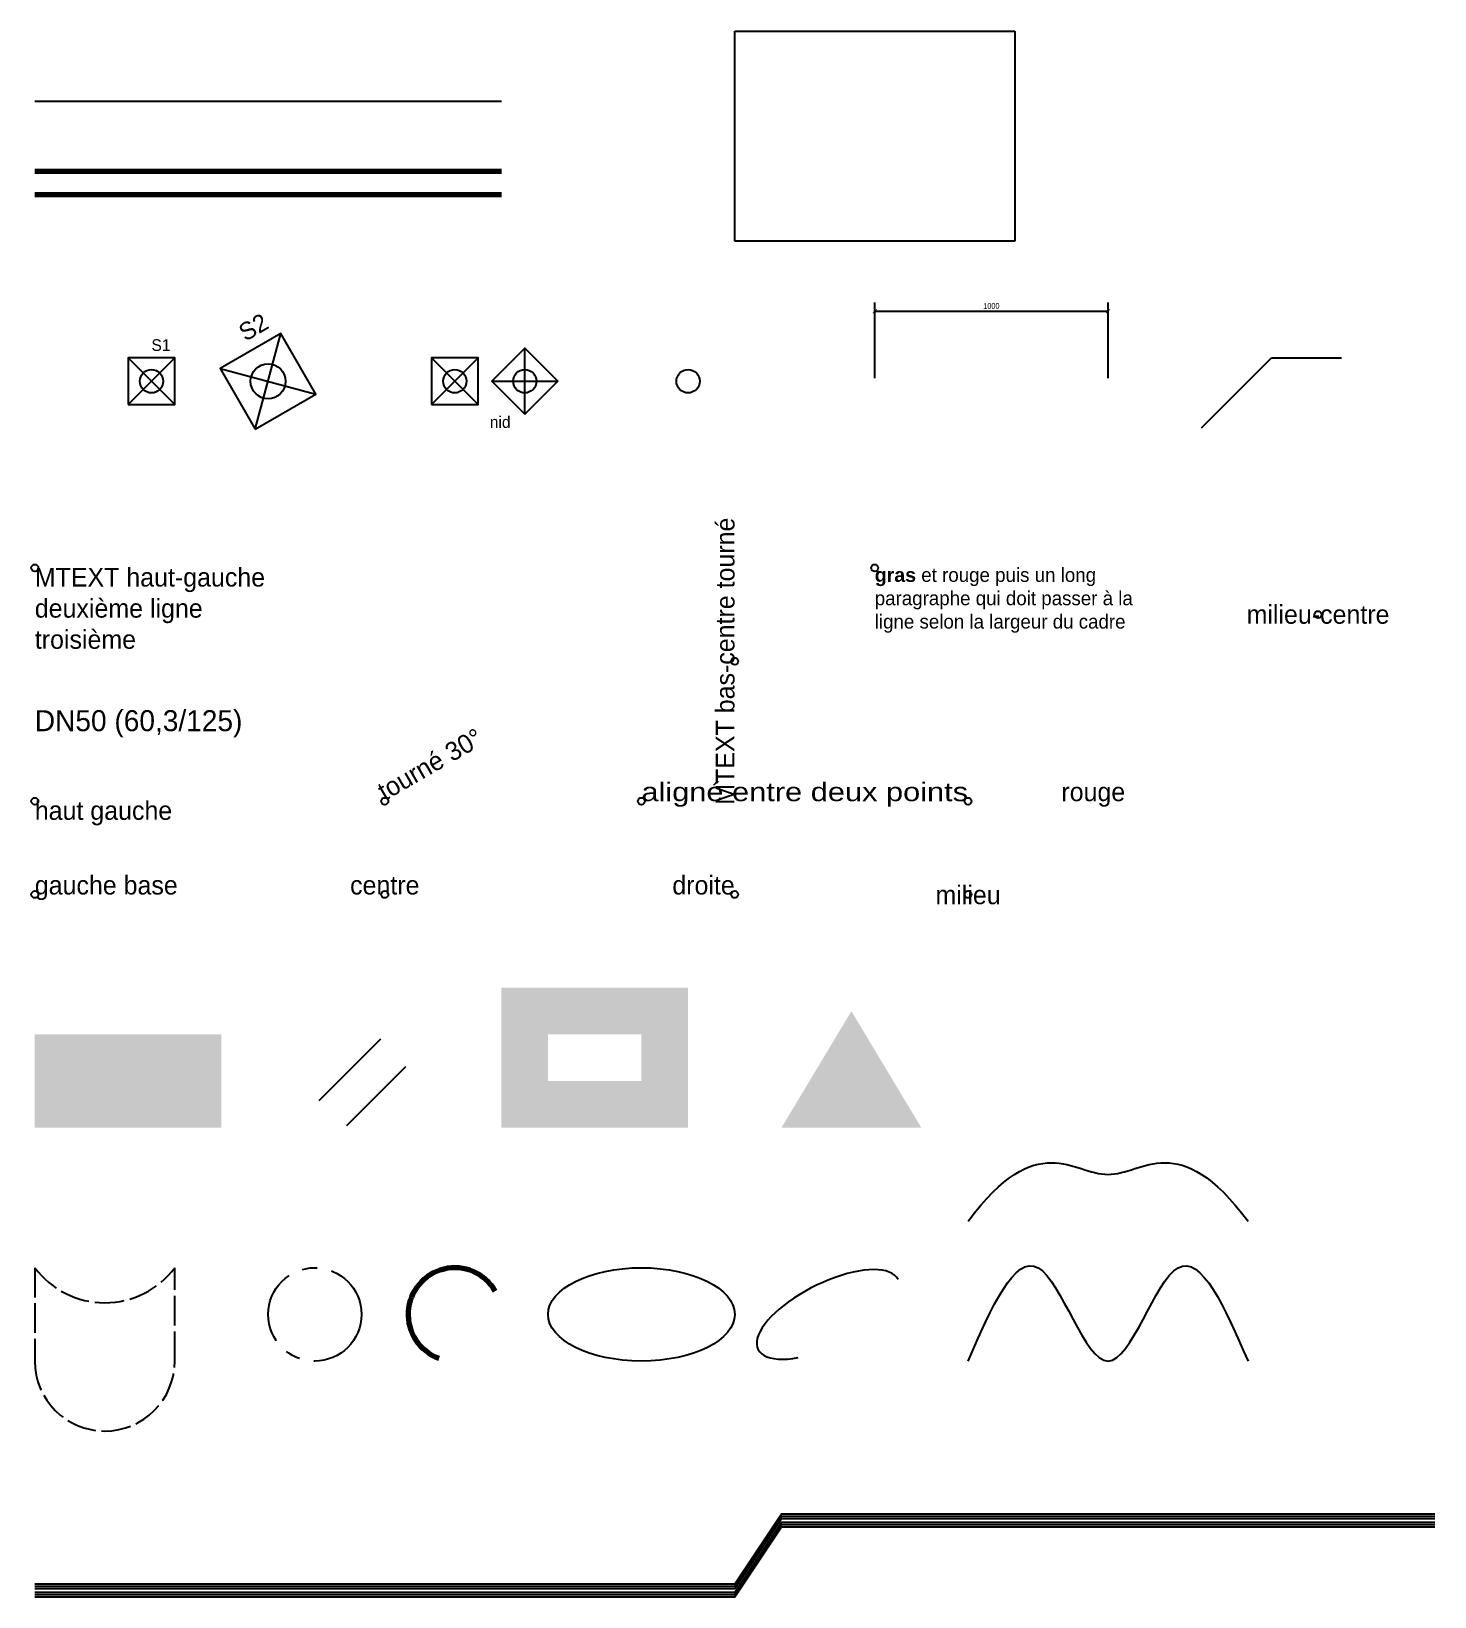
# Model space of a CAD drawing. Header units: metres. Extents: x -0.1 to 60, y -0.1 to 67.
import ezdxf
from ezdxf.enums import TextEntityAlignment as Align

# ---------------------------------------------------------------- set-up
doc = ezdxf.new("R2010")
doc.units = ezdxf.units.M
doc.linetypes.add('CENTER', pattern=[5.08, 3.175, -0.635, 0.635, -0.635])
doc.linetypes.add('DASHED', pattern=[1.524, 1.27, -0.254])
for name, color, linetype in [('BLOCS', 30, 'Continuous'), ('CENTRE', 4, 'CENTER'), ('DASH', 6, 'DASHED'), ('HACH', 2, 'Continuous'), ('ISO', 8, 'Continuous'), ('OFF', 3, 'Continuous'), ('TEXTE', 7, 'Continuous'), ('TUBE_ALLER', 1, 'Continuous'), ('TUBE_RETOUR', 5, 'Continuous')]:
    doc.layers.add(name, color=color, linetype=linetype)
doc.layers.add('EPAIS', color=4, linetype='Continuous', lineweight=70)
doc.layers.add('TC', color=7, linetype='Continuous', true_color=0x14a05a)
doc.layers.get('OFF').off()
doc.styles.add('OpenSansCondensed-Light', font='OpenSansCondensed-Light.ttf')
doc.dimstyles.new('EZDXF', dxfattribs={"dimtxt": 0.25, "dimasz": 0.175, "dimexe": 0.375, "dimexo": 0.125, "dimgap": 0.1, "dimtad": 1, "dimlfac": 100, "dimzin": 12, "dimdsep": 46, "dimtxsty": 'OpenSansCondensed-Light', "dimblk": 'ARCHTICK', "dimcen": 2.5, "dimazin": 3, "dimtfac": 0.5, "dimtmove": 2, "dimatfit": 3})
picture_1 = doc.add_image_def('image1.jpg', size_in_pixel=(400, 300))

# ---------------------------------------------------------------- blocks, each defined once
blk = doc.blocks.new('SYMB')
at = {"color": 0}
blk.add_line((-1, -1), (1, 1), dxfattribs=at)
at = {"color": 5}
blk.add_line((-1, 1), (1, -1), dxfattribs=at)
blk.add_lwpolyline([(-1, -1), (1, -1), (1, 1), (-1, 1)], close=True)
at = {"layer": 'TUBE_ALLER'}
blk.add_circle((0, 0), 0.5, dxfattribs=at)
at = {"layer": 'TEXTE'}
blk.add_attdef('REP', (0, 1.3), '', height=0.5, dxfattribs=at)
blk = doc.blocks.new('NEST')
at = {"rotation": 45}
blk.add_blockref('SYMB', (3, 0), dxfattribs=at)
blk.add_blockref('SYMB', (0, 0))
at = {"layer": 'TEXTE'}
blk.add_text('nid', height=0.5, dxfattribs=at).set_placement((1.5, -2))
blk = doc.blocks.new('_ARCHTICK')
at = {"color": 0, "linetype": 'BYBLOCK', "const_width": 0.15}
blk.add_lwpolyline([(-0.5, -0.5), (0.5, 0.5)], dxfattribs=at)

msp = doc.modelspace()

# ---------------------------------------------------------------- hatches: boundary and pattern name
at = {"layer": 'HACH'}
h = msp.add_hatch(color=1, dxfattribs=at)
h.paths.add_polyline_path([(20, 20), (28, 20), (28, 26), (20, 26)])
h.paths.add_polyline_path([(22, 22), (26, 22), (26, 24), (22, 24)])
msp.add_hatch(color=2, dxfattribs=at).paths.add_polyline_path([(0, 20), (8, 20), (8, 24), (0, 24)])
h = msp.add_hatch(dxfattribs=at)
h.set_pattern_fill('ANSI31', scale=0.5)
edge = h.paths.add_edge_path()
edge.add_arc((14, 22), 2, 0, 360)

# ---------------------------------------------------------------- linework, layer by layer
at = {"true_color": 0x1e90ff}
msp.add_line((0, 64), (20, 64), dxfattribs=at)
at = {"color": 1, "lineweight": 100}
msp.add_line((0, 61), (20, 61), dxfattribs=at)
at = {"color": 250}
for centre in [(0, 44), (36, 44), (55, 42), (30, 40), (0, 34), (15, 34), (26, 34), (40, 34), (0, 30), (15, 30), (30, 30), (40, 30)]:
    msp.add_circle(centre, 0.15, dxfattribs=at)
at = {"color": 6}
msp.add_ellipse((34, 12), major_axis=(3, 1.5), ratio=0.4, start_param=0, end_param=4.08407045, dxfattribs=at)
at = {"color": 3}
msp.add_solid([(32, 20), (38, 20), (35, 25)], dxfattribs=at)
at = {"layer": 'CENTRE'}
msp.add_circle((12, 12), 2, dxfattribs=at)
at = {"layer": 'DASH'}
msp.add_lwpolyline([(0, 10, 1), (6, 10), (6, 14, -0.5), (0, 14)], format="xyb", close=True, dxfattribs=at)
at = {"layer": 'EPAIS'}
msp.add_line((0, 60), (20, 60), dxfattribs=at)
msp.add_arc((18, 12), 2, 30, 250, dxfattribs=at)
at = {"layer": 'ISO'}
for points in [[(0, 0.45), (30, 0.45), (32, 3.45), (60, 3.45)], [(0, 0.25), (30, 0.25), (32, 3.25), (60, 3.25)], [(0, 0.1), (30, 0.1), (32, 3.1), (60, 3.1)], [(0, -0.1), (30, -0.1), (32, 2.9), (60, 2.9)]]:
    msp.add_lwpolyline(points, dxfattribs=at)
at = {"layer": 'TC'}
msp.add_ellipse((26, 12), major_axis=(4, 0), ratio=0.5, dxfattribs=at)
at = {"layer": 'TUBE_ALLER'}
msp.add_lwpolyline([(0, 0), (30, 0), (32, 3), (60, 3)], dxfattribs=at)
msp.add_spline([(40, 10), (43, 14), (46, 10), (49, 14), (52, 10)], degree=3, dxfattribs=at)
at = {"layer": 'TUBE_RETOUR'}
msp.add_lwpolyline([(0, 0.35), (30, 0.35), (32, 3.35), (60, 3.35)], dxfattribs=at)
msp.add_open_spline([(40, 16), (43, 20), (46, 16), (49, 20), (52, 16)], degree=3, dxfattribs=at)

# ---------------------------------------------------------------- block references
at = {"layer": 'BLOCS'}
msp.add_blockref('SYMB', (5, 52), dxfattribs=at).add_auto_attribs({'REP': 'S1'})
msp.add_blockref('NEST', (18, 52), dxfattribs=at)
at = {"layer": 'OFF'}
msp.add_blockref('SYMB', (28, 52), dxfattribs=at)
at = {"layer": 'TUBE_RETOUR', "color": 2, "xscale": 1.5, "yscale": 1.5, "rotation": 30}
msp.add_blockref('SYMB', (10, 52), dxfattribs=at).add_auto_attribs({'REP': 'S2'})

# ---------------------------------------------------------------- texts
at = {"color": 1}
msp.add_text('rouge', height=0.8, dxfattribs=at).set_placement((44, 34))
at = {"layer": 'TEXTE'}
for s, height, p in [('DN50 (60,3/125)', 0.9, (0, 37)), ('gauche base', 0.8, (0, 30))]:
    msp.add_text(s, height=height, dxfattribs=at).set_placement(p)
msp.add_text('tourné 30°', height=0.8, rotation=30, dxfattribs=at).set_placement((15, 34))
msp.add_text('aligné entre deux points', height=0.8, dxfattribs=at).set_placement((26, 34), (40, 34), align=Align.ALIGNED)
msp.add_text('haut gauche', height=0.8, dxfattribs=at).set_placement((0, 34), align=Align.TOP_LEFT)
msp.add_text('centre', height=0.8, dxfattribs=at).set_placement((15, 30), align=Align.CENTER)
msp.add_text('droite', height=0.8, dxfattribs=at).set_placement((30, 30), align=Align.RIGHT)
msp.add_text('milieu', height=0.8, dxfattribs=at).set_placement((40, 30), align=Align.MIDDLE)
at = {"layer": 'TEXTE', "insert": (30, 40), "char_height": 0.8, "attachment_point": 8, "rotation": 90}
msp.add_mtext('MTEXT bas-centre tourné', dxfattribs=at)
at = {"layer": 'TEXTE', "char_height": 0.8}
for s, insert, attachment_point in [('MTEXT haut-gauche\\Pdeuxième ligne\\Ptroisième', (0, 44), 1), ('milieu-centre', (55, 42), 5)]:
    msp.add_mtext(s, dxfattribs=dict(at, insert=insert, attachment_point=attachment_point))
at = {"layer": 'TEXTE', "insert": (36, 44), "char_height": 0.6, "width": 12, "attachment_point": 1}
msp.add_mtext('{\\fArial|b1;gras} et \\C1;rouge puis un long paragraphe qui doit passer à la ligne selon la largeur du cadre', dxfattribs=at)

# ---------------------------------------------------------------- dimensions: what is measured, and where the dimension line sits
msp.add_linear_dim(base=(36, 55), p1=(36, 52), p2=(46, 52), dimstyle='EZDXF').render()

# ---------------------------------------------------------------- pictures from other files: only their frames are drawn
image = msp.add_image(picture_1, insert=(30, 58), size_in_units=(12, 9))

# ---------------------------------------------------------------- leaders
at = {"layer": 'TEXTE'}
msp.add_leader([(50, 50), (53, 53), (56, 53)], dimstyle='EZDXF', dxfattribs=at)

doc.saveas('drawing.dxf')
